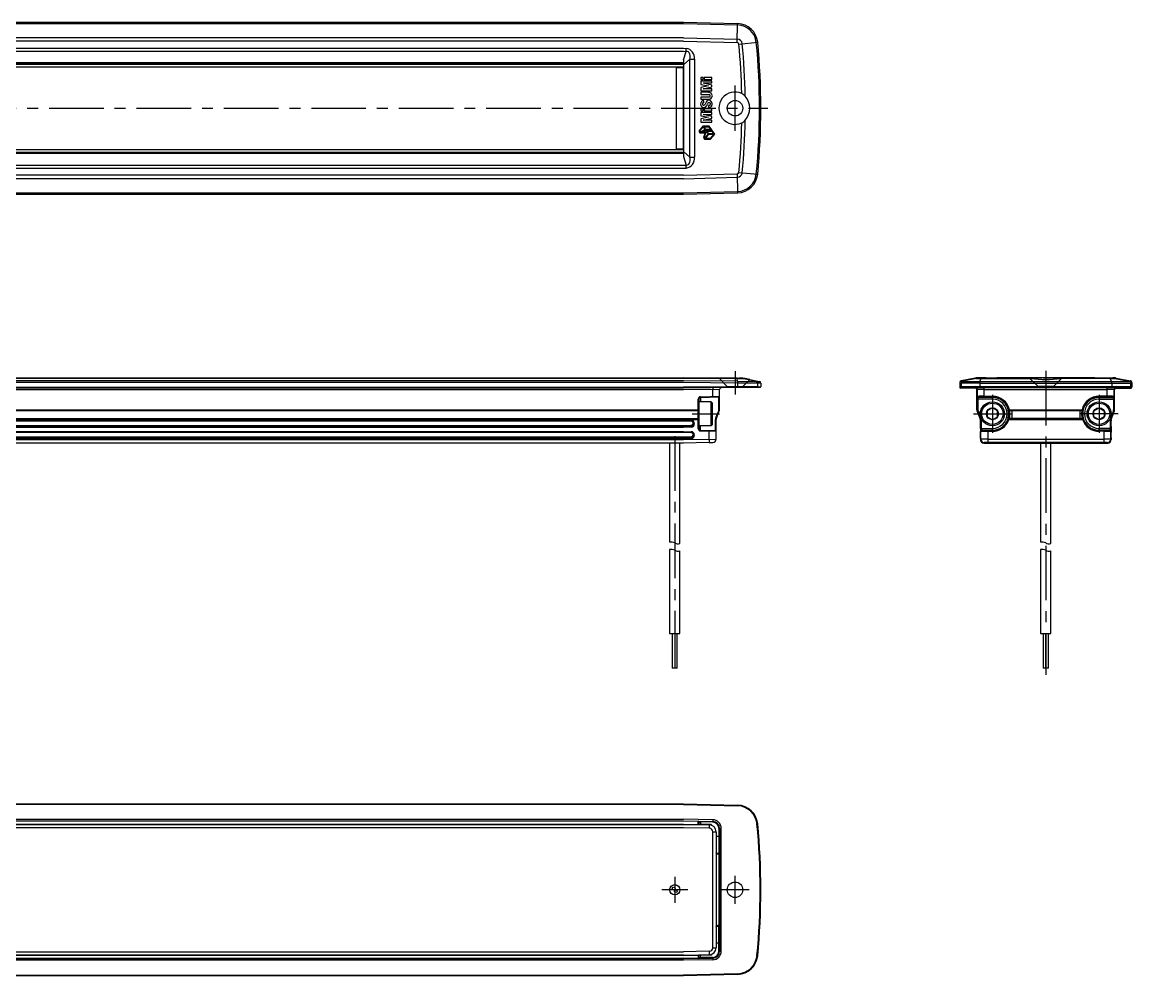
# Model space of a CAD drawing. Extents: x -2 to 643, y -8 to 287.
# Drawn here: x 320.4 to 642.8, y 10 to 287.2 of the extents above; entities that cross this region are included whole.
import ezdxf

# ---------------------------------------------------------------- set-up
doc = ezdxf.new("R2010")
doc.units = 0
doc.header["$LTSCALE"] = 0.5
doc.linetypes.add('CENTER', pattern=[50.8, 31.75, -6.35, 6.35, -6.35])
doc.linetypes.add('DASHED', pattern=[19.05, 12.7, -6.35])
for name, color, linetype in [('MSM_CENTER', 1, 'CENTER'), ('MSM_CONTINUOUS', 7, 'CONTINUOUS'), ('MSM_DASHED', 4, 'DASHED'), ('MSM_NARROW', 5, 'CONTINUOUS')]:
    doc.layers.add(name, color=color, linetype=linetype)

msp = doc.modelspace()

# ---------------------------------------------------------------- linework, layer by layer
at = {"layer": 'MSM_CENTER'}
for p, q in [((527.5, 255.59), (527.5, 268.74)), ((-2, 262.16), (537, 262.16)), ((527.5, 185.71), (527.5, 178.97)), ((617.78, 185.81), (617.78, 97.45)), ((602.28, 178.84), (602.28, 167.84)), ((633.28, 178.84), (633.28, 167.84)), ((515, 173.34), (523, 173.34)), ((596.78, 173.34), (607.78, 173.34)), ((638.78, 173.34), (627.78, 173.34)), ((510, 166.84), (510, 97.45)), ((510, 38.8), (510, 31.2)), ((527.5, 30.9), (527.5, 39.1)), ((513.8, 35), (506.2, 35)), ((531.6, 35), (523.4, 35))]:
    msp.add_line(p, q, dxfattribs=at)
at = {"layer": 'MSM_CONTINUOUS'}
for p, q in [((22.5, 287.16), (512.5, 287.16)), ((512.5, 287.16), (528.26, 286.75)), ((22.5, 286.76), (512.5, 286.76)), ((512.5, 286.76), (528.25, 286.35)), ((528.12, 281.26), (528.26, 286.75)), ((512.5, 282.65), (22.5, 282.65)), ((512.5, 281.67), (22.5, 281.67)), ((512.5, 282.65), (528.15, 282.24)), ((512.5, 281.67), (528.12, 281.26)), ((528.61, 280.8), (534.08, 281.33)), ((22.5, 279.6), (512.5, 279.6)), ((22.52, 278.73), (512.48, 278.73)), ((512.48, 278.73), (513.29, 278.69)), ((512.5, 279.6), (513.33, 279.55)), ((512.5, 276.19), (513.29, 278.69)), ((512.5, 275.33), (22.5, 275.33)), ((22.5, 275.17), (512.5, 275.17)), ((512.5, 275.07), (22.5, 275.07)), ((22.5, 274.96), (512.5, 274.96)), ((22.6, 274.16), (512.4, 274.16)), ((514.34, 276.41), (512.5, 274.76)), ((512.5, 276.19), (512.5, 248.13)), ((514.34, 247.92), (514.34, 276.41)), ((514.34, 276.41), (515.69, 276.41)), ((515.69, 276.41), (515.69, 247.92)), ((510.5, 273.96), (512.5, 273.96)), ((510.5, 250.36), (510.5, 273.96)), ((512.39, 273.96), (512.39, 250.36)), ((518.27, 271.12), (517.6, 271.12)), ((517.6, 271.12), (517.6, 270.48)), ((518.27, 270.48), (518.27, 271.12)), ((520.76, 271.12), (518.55, 271.12)), ((518.55, 271.12), (518.55, 270.48)), ((520.76, 270.48), (520.76, 271.12)), ((517.6, 270.48), (518.27, 270.48)), ((520.76, 270.03), (517.6, 270.03)), ((517.6, 270.03), (517.6, 269.09)), ((517.6, 269.09), (519.83, 268.63)), ((519.83, 268.63), (517.6, 268.17)), ((517.6, 268.17), (517.6, 267.23)), ((520.76, 269.45), (518.23, 269.44)), ((520.76, 268.88), (518.23, 269.44)), ((518.23, 267.81), (520.76, 268.38)), ((520.76, 267.81), (518.23, 267.81)), ((518.55, 270.48), (520.76, 270.48)), ((520.76, 269.45), (520.76, 270.03)), ((520.76, 268.38), (520.76, 268.88)), ((520.76, 267.23), (520.76, 267.81)), ((517.6, 267.23), (520.76, 267.23)), ((519.8, 266.78), (517.6, 266.78)), ((517.6, 266.78), (517.6, 266.14)), ((517.6, 266.14), (519.96, 266.14)), ((519.94, 265.4), (517.6, 265.4)), ((517.6, 265.4), (517.6, 264.76)), ((517.6, 264.76), (519.8, 264.76)), ((518.27, 262.02), (517.6, 262.02)), ((517.6, 262.02), (517.6, 261.38)), ((517.6, 261.38), (518.27, 261.38)), ((518.07, 263.63), (518.01, 263.39)), ((518.47, 263.74), (518.21, 263.73)), ((518.47, 264.35), (518.27, 264.35)), ((518.27, 261.38), (518.27, 262.02)), ((518.47, 263.74), (518.47, 264.35)), ((520.76, 262.02), (518.55, 262.02)), ((518.55, 262.02), (518.55, 261.38)), ((518.55, 261.38), (520.76, 261.38)), ((519.18, 264.14), (518.8, 263.35)), ((519.98, 262.99), (519.77, 262.99)), ((519.77, 262.99), (519.77, 262.35)), ((519.77, 262.35), (520.12, 262.35)), ((520.76, 261.38), (520.76, 262.02)), ((520.76, 260.94), (517.6, 260.94)), ((517.6, 260.94), (517.6, 259.99)), ((517.6, 259.99), (519.83, 259.53)), ((519.83, 259.53), (517.6, 259.08)), ((517.6, 259.08), (517.6, 258.13)), ((517.6, 258.13), (520.76, 258.13)), ((520.76, 259.78), (518.2, 260.35)), ((518.2, 260.35), (520.76, 260.35)), ((518.24, 258.71), (520.76, 259.29)), ((520.76, 258.71), (518.24, 258.71)), ((520.76, 260.35), (520.76, 260.94)), ((520.76, 259.29), (520.76, 259.78)), ((520.76, 258.13), (520.76, 258.71)), ((518.19, 256.92), (516.96, 255.44)), ((516.96, 255.44), (517.3, 254.98)), ((517.2, 255.45), (518.23, 256.68)), ((517.2, 255.45), (517.38, 255.2)), ((517.3, 254.98), (518.83, 254.98)), ((518.79, 255.94), (517.38, 255.2)), ((517.73, 255.18), (518.93, 255.81)), ((518.9, 255.18), (517.73, 255.18)), ((519.94, 256.92), (518.19, 256.92)), ((518.23, 256.68), (518.79, 255.94)), ((518.83, 254.98), (518.31, 253.62)), ((518.97, 256), (518.43, 256.73)), ((518.43, 256.73), (519.86, 256.73)), ((518.53, 253.65), (519.19, 255.39)), ((519.1, 255.69), (518.9, 255.18)), ((518.93, 255.81), (520.18, 255.81)), ((520.4, 256), (518.97, 256)), ((519.95, 255.69), (519.1, 255.69)), ((519.19, 255.39), (519.72, 254.68)), ((519.89, 254.76), (519.35, 255.49)), ((519.35, 255.49), (520.78, 255.49)), ((519.86, 256.73), (520.4, 256)), ((521.32, 254.76), (519.89, 254.76)), ((520.72, 255.88), (519.94, 256.92)), ((520.18, 255.81), (519.95, 255.69)), ((520.38, 255.69), (520.72, 255.88)), ((520.86, 255.69), (520.38, 255.69)), ((520.78, 255.49), (521.32, 254.76)), ((521.62, 254.66), (520.86, 255.69)), ((518.31, 253.62), (518.63, 253.2)), ((518.69, 253.45), (518.53, 253.65)), ((518.63, 253.2), (520.4, 253.2)), ((519.72, 254.68), (518.69, 253.45)), ((518.89, 253.39), (519.88, 254.57)), ((520.31, 253.39), (518.89, 253.39)), ((519.88, 254.57), (521.31, 254.57)), ((521.31, 254.57), (520.31, 253.39)), ((520.4, 253.2), (521.62, 254.66)), ((22.5, 249.36), (512.5, 249.36)), ((512.5, 249.26), (22.5, 249.26)), ((22.5, 249.16), (512.5, 249.16)), ((512.5, 249), (22.5, 249)), ((22.6, 250.16), (512.4, 250.16)), ((510.5, 250.36), (512.5, 250.36)), ((514.34, 247.92), (512.5, 249.57)), ((22.52, 245.59), (512.48, 245.59)), ((512.48, 245.59), (513.29, 245.63)), ((512.5, 248.14), (513.29, 245.63)), ((514.34, 247.92), (515.69, 247.92)), ((22.5, 244.73), (512.5, 244.73)), ((512.5, 242.66), (22.5, 242.66)), ((512.5, 244.73), (513.33, 244.77)), ((512.5, 242.66), (528.12, 243.07)), ((512.5, 241.68), (528.15, 242.09)), ((528.12, 243.07), (528.26, 237.57)), ((528.61, 243.52), (534.08, 243)), ((512.5, 241.68), (22.5, 241.68)), ((22.5, 237.56), (512.5, 237.56)), ((22.5, 237.16), (512.5, 237.16)), ((512.5, 237.56), (528.25, 237.98)), ((512.5, 237.16), (528.26, 237.57)), ((22.5, 183.84), (512.5, 183.84)), ((528.12, 183.7), (512.5, 183.84)), ((600.34, 183.84), (598.27, 183.84)), ((598.27, 183.84), (598.68, 183.7)), ((600.38, 183.83), (600.34, 183.84)), ((632.02, 183.81), (603.53, 183.81)), ((608.81, 183.78), (609.24, 183.79)), ((608.81, 183.77), (608.81, 183.78)), ((610.28, 183.76), (608.81, 183.77)), ((609, 183.78), (610.19, 183.77)), ((609, 183.77), (609, 183.78)), ((609, 183.77), (609, 183.77)), ((610.19, 183.76), (609, 183.77)), ((609.06, 183.78), (609.27, 183.78)), ((609.06, 183.78), (610.3, 183.77)), ((609.06, 183.78), (609.06, 183.78)), ((609.24, 183.79), (610.6, 183.78)), ((609.24, 183.78), (609.24, 183.79)), ((609.27, 183.78), (611.01, 183.78)), ((610.19, 183.77), (610.19, 183.76)), ((611.31, 183.76), (610.28, 183.76)), ((610.3, 183.77), (611.01, 183.78)), ((610.3, 183.76), (610.3, 183.77)), ((610.38, 183.77), (611.11, 183.78)), ((610.38, 183.76), (610.38, 183.77)), ((611.11, 183.76), (610.38, 183.76)), ((610.6, 183.79), (611.06, 183.8)), ((610.6, 183.78), (610.6, 183.79)), ((610.6, 183.78), (610.6, 183.78)), ((610.79, 183.79), (611.42, 183.78)), ((610.79, 183.78), (610.79, 183.79)), ((610.79, 183.78), (610.79, 183.78)), ((611.31, 183.78), (610.79, 183.78)), ((610.82, 183.79), (611.06, 183.8)), ((610.82, 183.79), (610.82, 183.79)), ((611.56, 183.78), (610.82, 183.79)), ((611.01, 183.78), (611.01, 183.78)), ((611.06, 183.8), (611.06, 183.8)), ((611.06, 183.8), (612.3, 183.79)), ((611.06, 183.8), (612.54, 183.79)), ((611.11, 183.78), (611.11, 183.76)), ((611.11, 183.76), (611.11, 183.76)), ((611.3, 183.77), (611.31, 183.78)), ((611.42, 183.77), (611.3, 183.77)), ((611.3, 183.77), (611.3, 183.77)), ((611.3, 183.76), (611.3, 183.77)), ((611.49, 183.76), (611.3, 183.77)), ((611.3, 183.77), (611.31, 183.76)), ((611.42, 183.78), (611.42, 183.77)), ((611.42, 183.77), (611.42, 183.77)), ((612.54, 183.77), (611.49, 183.76)), ((612.3, 183.79), (611.56, 183.78)), ((611.56, 183.76), (611.56, 183.78)), ((611.62, 183.77), (611.62, 183.78)), ((611.62, 183.78), (612.34, 183.78)), ((612.34, 183.77), (611.62, 183.77)), ((611.62, 183.77), (611.62, 183.77)), ((612.3, 183.79), (612.3, 183.78)), ((612.34, 183.78), (612.34, 183.77)), ((612.34, 183.77), (612.34, 183.77)), ((612.54, 183.79), (612.54, 183.77)), ((613.75, 183.76), (613.75, 183.79)), ((613.75, 183.79), (614.69, 183.79)), ((614.33, 183.76), (613.75, 183.76)), ((614.9, 183.76), (614.33, 183.79)), ((614.33, 183.79), (614.33, 183.76)), ((614.69, 183.79), (615.14, 183.77)), ((614.69, 183.77), (614.69, 183.79)), ((615.4, 183.76), (614.9, 183.76)), ((615.14, 183.77), (615.61, 183.79)), ((615.14, 183.76), (615.14, 183.77)), ((615.97, 183.79), (615.4, 183.76)), ((615.61, 183.79), (616.55, 183.79)), ((615.61, 183.77), (615.61, 183.79)), ((615.97, 183.76), (615.97, 183.79)), ((616.55, 183.76), (615.97, 183.76)), ((616.55, 183.79), (616.55, 183.76)), ((617.64, 183.79), (617, 183.79)), ((617, 183.79), (617, 183.79)), ((617, 183.79), (617.64, 183.79)), ((617, 183.76), (617, 183.78)), ((617, 183.78), (617.64, 183.78)), ((617.64, 183.76), (617, 183.76)), ((617.64, 183.79), (617.64, 183.79)), ((617.64, 183.78), (617.64, 183.76)), ((617.97, 183.77), (618.6, 183.77)), ((617.97, 183.77), (617.97, 183.77)), ((619.01, 183.79), (618.01, 183.78)), ((618.01, 183.78), (618.14, 183.78)), ((618.57, 183.78), (619.4, 183.77)), ((618.6, 183.77), (618.6, 183.77)), ((618.65, 183.79), (618.97, 183.78)), ((619.01, 183.79), (618.65, 183.79)), ((618.97, 183.78), (619.47, 183.78)), ((619.01, 183.76), (620.07, 183.77)), ((619.4, 183.77), (619.01, 183.77)), ((619.97, 183.78), (619.35, 183.78)), ((620.07, 183.77), (619.76, 183.78)), ((619.97, 183.78), (619.97, 183.78)), ((620.38, 183.77), (620.38, 183.79)), ((620.38, 183.79), (621.01, 183.79)), ((621.01, 183.79), (621.01, 183.77)), ((621.76, 183.77), (621.76, 183.79)), ((621.76, 183.79), (622.39, 183.79)), ((622.39, 183.79), (622.39, 183.77)), ((622.84, 183.79), (623.79, 183.79)), ((622.84, 183.76), (622.84, 183.79)), ((623.42, 183.76), (622.84, 183.76)), ((624.49, 183.8), (623.26, 183.79)), ((623.26, 183.79), (624, 183.78)), ((623.26, 183.79), (623.26, 183.78)), ((623.43, 183.79), (624, 183.76)), ((623.79, 183.79), (624.25, 183.77)), ((623.94, 183.77), (623.94, 183.78)), ((623.94, 183.77), (623.94, 183.77)), ((624, 183.78), (624.74, 183.79)), ((624, 183.76), (624, 183.78)), ((624.49, 183.76), (624, 183.76)), ((624.06, 183.76), (624.25, 183.77)), ((624.76, 183.79), (624.13, 183.78)), ((624.13, 183.78), (624.13, 183.77)), ((624.13, 183.77), (624.13, 183.77)), ((624.13, 183.77), (624.25, 183.77)), ((624.25, 183.77), (624.7, 183.79)), ((624.25, 183.78), (624.76, 183.78)), ((624.25, 183.77), (624.25, 183.78)), ((624.25, 183.76), (624.25, 183.77)), ((624.25, 183.77), (624.25, 183.77)), ((624.25, 183.76), (624.25, 183.77)), ((624.25, 183.77), (624.25, 183.76)), ((624.25, 183.76), (625.28, 183.76)), ((625.18, 183.77), (624.45, 183.78)), ((624.45, 183.78), (624.45, 183.76)), ((624.45, 183.76), (625.18, 183.76)), ((624.45, 183.76), (624.45, 183.76)), ((624.74, 183.79), (624.49, 183.8)), ((625.06, 183.79), (624.49, 183.76)), ((624.5, 183.8), (624.5, 183.8)), ((624.96, 183.79), (624.5, 183.8)), ((626.29, 183.78), (624.55, 183.78)), ((625.26, 183.77), (624.55, 183.78)), ((624.55, 183.78), (624.55, 183.78)), ((624.7, 183.77), (624.7, 183.79)), ((624.7, 183.79), (625.65, 183.79)), ((624.74, 183.79), (624.74, 183.79)), ((624.76, 183.78), (624.76, 183.79)), ((624.76, 183.78), (624.76, 183.78)), ((626.32, 183.79), (624.96, 183.78)), ((624.96, 183.78), (624.96, 183.79)), ((624.96, 183.78), (624.96, 183.78)), ((625.65, 183.76), (625.06, 183.76)), ((625.18, 183.76), (625.18, 183.77)), ((626.49, 183.78), (625.26, 183.77)), ((625.26, 183.76), (625.26, 183.77)), ((625.28, 183.76), (626.74, 183.77)), ((626.55, 183.78), (625.37, 183.77)), ((625.37, 183.76), (626.55, 183.77)), ((625.37, 183.77), (625.37, 183.76)), ((625.65, 183.79), (625.65, 183.76)), ((626.09, 183.79), (626.73, 183.79)), ((626.73, 183.79), (626.09, 183.79)), ((626.09, 183.79), (626.09, 183.79)), ((626.09, 183.78), (626.73, 183.78)), ((626.09, 183.76), (626.09, 183.78)), ((626.73, 183.76), (626.09, 183.76)), ((626.49, 183.78), (626.29, 183.78)), ((626.32, 183.78), (626.32, 183.79)), ((626.74, 183.78), (626.32, 183.79)), ((626.49, 183.78), (626.49, 183.78)), ((626.55, 183.77), (626.55, 183.78)), ((626.55, 183.77), (626.55, 183.77)), ((626.73, 183.79), (626.73, 183.79)), ((626.73, 183.78), (626.73, 183.76)), ((626.74, 183.77), (626.74, 183.78)), ((635.17, 183.83), (635.21, 183.84)), ((635.21, 183.84), (637.28, 183.84)), ((637.28, 183.84), (636.87, 183.7)), ((22.5, 183.74), (512.5, 183.74)), ((512.49, 182.92), (22.5, 182.92)), ((512.5, 182.43), (22.5, 182.43)), ((22.5, 181.04), (512.5, 181.04)), ((512.5, 180.84), (22.5, 180.84)), ((528.25, 182.78), (512.49, 182.92)), ((512.5, 183.74), (528.15, 183.6)), ((528.26, 182.29), (512.5, 182.43)), ((528.26, 181.17), (512.5, 181.04)), ((528.26, 180.97), (512.5, 180.84)), ((528.15, 183.6), (528.12, 183.7)), ((528.12, 183.7), (528.61, 183.69)), ((528.25, 182.78), (528.15, 183.6)), ((528.15, 183.6), (530.44, 183.59)), ((528.25, 182.78), (533.68, 182.77)), ((534.08, 182.28), (528.26, 182.29)), ((528.26, 182.29), (528.26, 182.29)), ((528.26, 182.29), (528.26, 181.17)), ((534.08, 181.22), (528.26, 181.17)), ((533.88, 181.02), (528.26, 180.97)), ((529.72, 183.67), (528.61, 183.69)), ((533.68, 182.77), (529.57, 183.6)), ((530.44, 183.59), (529.72, 183.67)), ((531.8, 183.32), (530.44, 183.59)), ((531.8, 183.32), (534.6, 182.76)), ((533.68, 182.77), (534.6, 182.76)), ((534.8, 181.03), (533.88, 181.02)), ((535, 182.27), (534.08, 182.28)), ((534.08, 181.22), (534.08, 182.28)), ((534.08, 181.22), (535, 181.23)), ((535, 182.27), (535, 181.23)), ((592.78, 182.43), (593.19, 182.29)), ((592.78, 182.43), (592.78, 181.04)), ((592.78, 181.04), (593.19, 181.17)), ((592.98, 180.84), (593.39, 180.97)), ((597.28, 180.84), (592.98, 180.84)), ((597.29, 183.74), (593.18, 182.92)), ((593.18, 182.92), (593.59, 182.78)), ((598.61, 182.28), (593.19, 182.29)), ((593.19, 182.29), (593.19, 181.17)), ((597.71, 183.6), (593.59, 182.78)), ((597.43, 180.91), (597.28, 180.84)), ((597.71, 183.6), (597.29, 183.74)), ((598.61, 182.28), (636.94, 182.28)), ((598.61, 182.28), (598.61, 181.22)), ((636.94, 181.22), (598.61, 181.22)), ((598.63, 181.02), (636.92, 181.02)), ((598.65, 182.77), (599.05, 183.6)), ((598.65, 182.77), (636.9, 182.77)), ((599.05, 183.6), (613.44, 183.59)), ((599.14, 183.7), (613.12, 183.68)), ((635.63, 180.93), (599.93, 180.93)), ((599.93, 180.43), (599.93, 180.93)), ((610.19, 183.76), (610.19, 183.76)), ((610.38, 183.76), (610.38, 183.76)), ((636.51, 183.6), (622.12, 183.59)), ((636.42, 183.7), (622.44, 183.68)), ((625.18, 183.76), (625.18, 183.76)), ((625.37, 183.76), (625.37, 183.76)), ((635.63, 180.43), (635.63, 180.93)), ((636.9, 182.77), (636.51, 183.6)), ((636.94, 182.28), (642.37, 182.29)), ((636.94, 182.28), (636.94, 181.22)), ((637.85, 183.6), (638.26, 183.74)), ((637.85, 183.6), (641.96, 182.78)), ((638.13, 180.91), (638.28, 180.84)), ((638.26, 183.74), (642.38, 182.92)), ((638.28, 180.84), (642.58, 180.84)), ((642.38, 182.92), (641.96, 182.78)), ((642.58, 180.84), (642.17, 180.97)), ((642.78, 182.43), (642.37, 182.29)), ((642.37, 182.29), (642.37, 181.17)), ((642.78, 181.04), (642.37, 181.17)), ((642.78, 182.43), (642.78, 181.04)), ((512.49, 180.34), (22.51, 180.34)), ((523, 180.43), (512.49, 180.34)), ((516.8, 169.07), (516.8, 177.6)), ((516.8, 177.6), (517, 177.6)), ((517, 177.6), (517, 169.07)), ((517.48, 178.29), (523, 178.44)), ((517.49, 178.1), (522.81, 178.24)), ((517.49, 178.1), (517.49, 176.84)), ((521.03, 178.39), (521.03, 180.41)), ((522.8, 174.48), (522.8, 178.24)), ((523, 174.53), (523, 180.43)), ((597.93, 180.41), (597.78, 180.34)), ((597.78, 174.53), (597.78, 180.34)), ((597.85, 174.54), (597.85, 177.6)), ((598.05, 177.6), (597.85, 177.6)), ((597.86, 178.3), (597.93, 178.39)), ((597.93, 178.39), (597.93, 180.41)), ((598.05, 177.6), (598.05, 174.54)), ((602.28, 177.6), (598.05, 177.6)), ((598.13, 178.19), (598.06, 178.1)), ((602.28, 178.1), (598.06, 178.1)), ((599.93, 180.43), (635.63, 180.43)), ((599.93, 178.24), (599.93, 180.43)), ((599.93, 178.44), (602.28, 178.44)), ((599.93, 178.24), (602.28, 178.24)), ((602.28, 178.24), (602.28, 178.44)), ((602.28, 178.24), (602.28, 178.1)), ((602.28, 177.6), (602.28, 178.1)), ((635.63, 178.44), (633.28, 178.44)), ((633.28, 178.24), (633.28, 178.44)), ((635.63, 178.24), (633.28, 178.24)), ((633.28, 178.24), (633.28, 178.1)), ((633.28, 178.1), (637.49, 178.1)), ((633.28, 177.6), (633.28, 178.1)), ((633.28, 177.6), (637.5, 177.6)), ((635.63, 178.24), (635.63, 180.43)), ((637.43, 178.19), (637.49, 178.1)), ((637.5, 177.6), (637.5, 174.54)), ((637.5, 177.6), (637.7, 177.6)), ((637.63, 178.39), (637.63, 180.41)), ((637.63, 180.41), (637.78, 180.34)), ((637.69, 178.3), (637.63, 178.39)), ((637.7, 174.54), (637.7, 177.6)), ((637.78, 174.53), (637.78, 180.34)), ((22.5, 174.53), (512.51, 174.53)), ((512.49, 174.16), (22.51, 174.16)), ((516.8, 174.17), (512.49, 174.16)), ((512.51, 174.53), (516.8, 174.54)), ((520.6, 176.84), (517, 176.84)), ((520.6, 176.84), (521, 176.44)), ((520.6, 169.84), (520.6, 176.84)), ((521, 170.24), (521, 176.44)), ((521.89, 172.14), (522.75, 174.2)), ((522.07, 172.02), (522.93, 174.16)), ((597.78, 174.53), (597.85, 174.54)), ((597.85, 174.54), (598.05, 174.54)), ((597.92, 174.17), (597.85, 174.16)), ((598.71, 172.02), (597.85, 174.16)), ((597.92, 174.17), (598.11, 174.25)), ((598.78, 172.03), (597.92, 174.17)), ((598.11, 174.25), (598.97, 172.1)), ((602.28, 175.07), (600.78, 174.2)), ((600.78, 174.2), (600.78, 172.47)), ((603.78, 174.2), (602.28, 175.07)), ((603.78, 172.47), (603.78, 174.2)), ((607.04, 174.48), (607.24, 174.53)), ((607.24, 174.53), (628.32, 174.53)), ((628.26, 174.16), (607.3, 174.16)), ((607.88, 174.16), (607.88, 172.02)), ((627.68, 174.16), (627.68, 172.02)), ((628.51, 174.48), (628.32, 174.53)), ((631.78, 174.2), (633.28, 175.07)), ((631.78, 172.47), (631.78, 174.2)), ((633.28, 175.07), (634.78, 174.2)), ((634.78, 174.2), (634.78, 172.47)), ((637.45, 174.25), (636.59, 172.1)), ((636.77, 172.03), (637.63, 174.17)), ((636.85, 172.02), (637.71, 174.16)), ((637.63, 174.17), (637.45, 174.25)), ((637.7, 174.54), (637.5, 174.54)), ((637.63, 174.17), (637.71, 174.16)), ((637.78, 174.53), (637.7, 174.54)), ((22.49, 172.02), (512.51, 172.02)), ((22.49, 171.54), (512.51, 171.54)), ((22.5, 171.34), (512.5, 171.34)), ((512.5, 171.29), (22.5, 171.29)), ((22.51, 171.64), (512.49, 171.64)), ((512.49, 171.64), (516.8, 171.66)), ((512.5, 171.34), (514.7, 171.28)), ((514.7, 171.24), (512.5, 171.29)), ((512.51, 172.02), (516.8, 172.03)), ((512.51, 171.54), (514.71, 171.48)), ((521.8, 168.46), (521.8, 171.71)), ((522, 166.01), (522, 171.64)), ((598.71, 172.02), (598.78, 172.03)), ((598.78, 172.03), (598.97, 172.1)), ((598.78, 171.64), (598.85, 171.66)), ((598.78, 171.54), (598.78, 171.64)), ((598.78, 171.54), (598.82, 171.48)), ((598.85, 169.07), (598.85, 171.66)), ((598.85, 171.66), (599.05, 171.66)), ((599.05, 171.66), (599.05, 169.07)), ((600.78, 172.47), (602.28, 171.6)), ((602.28, 171.6), (603.78, 172.47)), ((606.87, 171.71), (607.06, 171.64)), ((607.06, 171.64), (628.49, 171.64)), ((628.36, 172.02), (607.2, 172.02)), ((628.68, 171.71), (628.49, 171.64)), ((633.28, 171.6), (631.78, 172.47)), ((634.78, 172.47), (633.28, 171.6)), ((636.5, 171.66), (636.5, 169.07)), ((636.7, 171.66), (636.5, 171.66)), ((636.77, 172.03), (636.59, 172.1)), ((636.7, 169.07), (636.7, 171.66)), ((636.78, 171.64), (636.7, 171.66)), ((636.78, 171.54), (636.74, 171.48)), ((636.85, 172.02), (636.77, 172.03)), ((636.78, 171.54), (636.78, 171.64)), ((512.51, 169.79), (22.49, 169.79)), ((512.51, 169.39), (22.49, 169.39)), ((22.49, 168.2), (512.51, 168.2)), ((22.5, 169.94), (512.5, 169.94)), ((512.5, 169.59), (22.5, 169.59)), ((22.5, 168), (512.5, 168)), ((512.5, 167.96), (22.5, 167.96)), ((512.5, 169.94), (514.7, 170)), ((514.7, 169.64), (512.5, 169.59)), ((512.5, 168), (514.7, 167.95)), ((514.7, 167.9), (512.5, 167.96)), ((514.71, 169.84), (512.51, 169.79)), ((514.71, 169.44), (512.51, 169.39)), ((512.51, 168.2), (514.71, 168.15)), ((514.71, 169.69), (514.7, 169.64)), ((517, 169.07), (516.8, 169.07)), ((520.6, 169.84), (517, 169.84)), ((517.48, 168.38), (522, 168.26)), ((517.49, 168.57), (517.49, 169.84)), ((517.49, 168.57), (521.8, 168.46)), ((520.03, 165.97), (520.03, 168.31)), ((521, 170.24), (520.6, 169.84)), ((598.82, 169.44), (598.78, 169.39)), ((598.78, 169.39), (598.78, 168.29)), ((598.78, 168.29), (598.82, 168.23)), ((598.85, 169.07), (599.05, 169.07)), ((598.91, 168.31), (598.86, 168.37)), ((598.91, 165.97), (598.91, 168.31)), ((599.05, 169.07), (602.28, 169.07)), ((599.06, 168.57), (602.28, 168.57)), ((599.06, 168.57), (599.11, 168.51)), ((600.91, 168.46), (600.91, 165.98)), ((600.91, 168.46), (602.28, 168.46)), ((600.91, 168.26), (602.28, 168.26)), ((602.28, 168.57), (602.28, 169.07)), ((602.28, 168.57), (602.28, 168.46)), ((602.28, 168.46), (602.28, 168.26)), ((636.5, 169.07), (633.28, 169.07)), ((633.28, 168.57), (633.28, 169.07)), ((636.49, 168.57), (633.28, 168.57)), ((633.28, 168.57), (633.28, 168.46)), ((633.28, 168.46), (633.28, 168.26)), ((634.65, 168.46), (633.28, 168.46)), ((634.65, 168.26), (633.28, 168.26)), ((634.65, 168.46), (634.65, 165.98)), ((636.49, 168.57), (636.45, 168.51)), ((636.7, 169.07), (636.5, 169.07)), ((636.65, 168.31), (636.69, 168.37)), ((636.65, 165.97), (636.65, 168.31)), ((636.74, 169.44), (636.78, 169.39)), ((636.78, 168.29), (636.74, 168.23)), ((636.78, 169.39), (636.78, 168.29)), ((512.51, 166.45), (22.49, 166.45)), ((512.51, 166.05), (22.49, 166.05)), ((22.49, 165.84), (512.51, 165.84)), ((22.5, 166.61), (512.5, 166.61)), ((512.5, 166.25), (22.5, 166.25)), ((512.5, 164.84), (22.5, 164.84)), ((508.5, 164.84), (508.5, 136.02)), ((511.5, 135.61), (511.5, 164.84)), ((512.5, 166.61), (514.7, 166.67)), ((514.7, 166.31), (512.5, 166.25)), ((520.03, 164.97), (512.5, 164.84)), ((514.71, 166.51), (512.51, 166.45)), ((514.71, 166.11), (512.51, 166.05)), ((512.51, 165.84), (522, 166.01)), ((514.71, 166.35), (514.7, 166.31)), ((520.03, 164.97), (521.02, 164.98)), ((598.82, 166.19), (598.78, 166.14)), ((598.78, 166.14), (598.78, 165.84)), ((598.78, 165.84), (598.91, 165.97)), ((599.91, 164.97), (599.78, 164.84)), ((599.78, 164.84), (635.78, 164.84)), ((600.91, 165.98), (634.65, 165.98)), ((600.91, 165.98), (600.91, 164.98)), ((634.65, 164.98), (600.91, 164.98)), ((616.28, 164.84), (616.28, 136.02)), ((619.28, 135.61), (619.28, 164.84)), ((634.65, 165.98), (634.65, 164.98)), ((635.65, 164.97), (635.78, 164.84)), ((636.78, 165.84), (636.65, 165.97)), ((636.74, 166.19), (636.78, 166.14)), ((636.78, 166.14), (636.78, 165.84)), ((508.5, 133.88), (508.5, 109.45)), ((511.5, 109.45), (511.5, 133.47)), ((616.28, 133.88), (616.28, 109.45)), ((619.28, 109.45), (619.28, 133.47)), ((508.5, 109.45), (509.01, 109.45)), ((509.01, 109.45), (511.5, 109.45)), ((509.27, 109.45), (509.27, 99.45)), ((510.07, 99.45), (510.07, 109.45)), ((510.73, 99.45), (510.73, 109.45)), ((616.28, 109.45), (618.9, 109.45)), ((617, 109.45), (617, 99.45)), ((617.75, 109.45), (617.75, 99.45)), ((618.55, 99.45), (618.55, 109.45)), ((618.9, 109.45), (619.28, 109.45)), ((509.41, 99.45), (509.27, 99.45)), ((510.07, 99.45), (509.41, 99.45)), ((510.73, 99.45), (510.07, 99.45)), ((617.7, 99.45), (617, 99.45)), ((617.75, 99.45), (617.7, 99.45)), ((618.45, 99.45), (617.75, 99.45)), ((618.55, 99.45), (618.45, 99.45)), ((22.5, 60), (512.5, 60)), ((512.5, 59.8), (22.5, 59.8)), ((512.5, 60), (528.26, 59.59)), ((512.5, 59.8), (528.26, 59.39)), ((22.5, 55.5), (512.5, 55.5)), ((22.5, 55), (512.5, 55)), ((512.5, 54.93), (22.5, 54.93)), ((521.04, 55.35), (512.5, 55.5)), ((512.5, 55), (521.03, 54.85)), ((516.8, 54.85), (512.5, 54.93)), ((516.8, 54), (516.8, 54.92)), ((512.51, 53), (22.49, 53)), ((22.5, 54.07), (512.5, 54.07)), ((22.5, 54), (512.5, 54)), ((512.5, 54.07), (516.8, 54)), ((512.5, 54), (520.03, 53.87)), ((520.03, 52.87), (512.51, 53)), ((517, 54.72), (517, 53.92)), ((520.6, 54), (517, 54)), ((521.04, 54.65), (517.49, 54.71)), ((517.49, 54.71), (517.49, 54)), ((520.6, 54), (521, 53.6)), ((520.6, 53.78), (520.6, 54)), ((521.02, 18.13), (521.02, 51.87)), ((521.02, 51.87), (522, 51.87)), ((522, 51.87), (522, 18.13)), ((522.81, 52.85), (523.5, 52.85)), ((522.81, 52.85), (522.81, 45.73)), ((523, 52.85), (523, 17.15)), ((523.5, 17.15), (523.5, 52.85)), ((523, 50.5), (522, 50.5)), ((522.07, 24.42), (522.07, 45.58)), ((522.93, 24.52), (522.93, 45.48)), ((522.81, 17.15), (522.81, 24.27)), ((523, 19.5), (522, 19.5)), ((22.49, 17), (512.51, 17)), ((512.5, 16), (520.03, 16.13)), ((520.03, 17.13), (512.51, 17)), ((520.6, 16), (521, 16.4)), ((520.6, 16.22), (520.6, 16)), ((521.02, 18.13), (522, 18.13)), ((522.81, 17.15), (523.5, 17.15)), ((512.5, 16), (22.5, 16)), ((512.5, 15.93), (22.5, 15.93)), ((22.5, 15.07), (512.5, 15.07)), ((512.5, 15), (22.5, 15)), ((512.5, 14.5), (22.5, 14.5)), ((512.5, 15.93), (516.8, 16)), ((512.5, 15), (521.03, 15.15)), ((516.8, 15.15), (512.5, 15.07)), ((521.04, 14.65), (512.5, 14.5)), ((516.8, 16), (516.8, 15.08)), ((517, 15.28), (517, 16.08)), ((520.6, 16), (517, 16)), ((517.49, 15.29), (517.49, 16)), ((521.04, 15.35), (517.49, 15.29)), ((22.5, 10.2), (512.5, 10.2)), ((512.5, 10), (22.5, 10)), ((528.26, 10.61), (512.5, 10.2)), ((528.26, 10.41), (512.5, 10))]:
    msp.add_line(p, q, dxfattribs=at)
for centre, radius in [((527.5, 262.16), 2.25), ((602.28, 173.34), 3.5), ((602.28, 173.34), 3.1), ((602.28, 173.34), 1.73), ((633.28, 173.34), 3.5), ((633.28, 173.34), 3.1), ((633.28, 173.34), 1.73), ((510, 35), 1.5), ((509.67, 35.38), 0.4), ((527.5, 35), 2.25), ((510.33, 34.62), 0.4)]:
    msp.add_circle(centre, radius, dxfattribs=at)
for centre, radius, start, end in [((528.11, 280.75), 5.6, 5.4986, 88.5), ((528.11, 280.75), 6, 5.4986, 88.5), ((528.11, 280.75), 0.507, 5.4986, 88.5), ((528.11, 280.75), 1.49, 5.4986, 88.5), ((335, 262.16), 194.51, 1.2585, 5.4986), ((335, 262.16), 195.49, 1.0287, 5.4986), ((335, 262.16), 199.6, 354.5014, 5.4986), ((335, 262.16), 200, 354.5014, 5.4986), ((-49.25, 307.6), 563.28, 357.0579, 357.1456), ((513.39, 277.73), 0.966, 41.9299, 96.1651), ((512.96, 276.82), 2.76, 351.318, 82.367), ((513.1, 277.49), 1.35, 14.1808, 41.2451), ((511.92, 277.23), 2.55, 341.2407, 13.4187), ((510.7, 273.96), 0.2, 90.0001, 179.8527), ((513.75, 274.02), 1.36, 174.0374, 182.4702), ((512.4, 274.06), 0.1, 0, 90), ((519.86, 263.66), 0.834, 96.7613, 144.2468), ((519.84, 263.54), 0.95, 18.4139, 95.2104), ((519.84, 265.7), 1.07, 3.4755, 91.9303), ((519.85, 265.82), 1.06, 267.4581, 357.1706), ((519.95, 265.77), 0.372, 268.3002, 89.6344), ((527.5, 262.16), 4.7, 65.3551, 294.6449), ((527.51, 262.85), 4.08, 43.7268, 61.3948), ((526.47, 262.16), 5.31, 318.607, 41.393), ((518.93, 263.32), 1.42, 148.2031, 177.6988), ((518.52, 263.35), 1.01, 178.4285, 227.9646), ((518.27, 263.67), 0.682, 90.4946, 143.91), ((518.47, 263.44), 1.05, 233.0325, 285.2518), ((518.33, 263.35), 0.323, 172.2311, 236.6683), ((518.21, 263.59), 0.144, 90.4263, 161.0742), ((518.37, 263.54), 0.51, 244.3537, 303.2001), ((518.2, 263.58), 0.651, 314.0348, 339.1966), ((518.22, 263.59), 1.28, 294.5952, 350.7273), ((519.94, 263.32), 0.466, 87.3245, 172.4916), ((519.98, 263.38), 0.407, 359.8551, 92.312), ((519.97, 263.4), 0.413, 271.0286, 356.8893), ((520.03, 263.12), 0.768, 276.1508, 318.9707), ((519.66, 263.34), 1.2, 322.8495, 24.8664), ((527.51, 261.47), 4.08, 298.6052, 316.2732), ((335, 262.16), 195.49, 354.5014, 358.9713), ((335, 262.16), 194.51, 354.5014, 358.7415), ((510.7, 250.36), 0.2, 180.1473, 269.9999), ((513.75, 250.3), 1.36, 177.5298, 185.9626), ((512.4, 250.26), 0.1, 270, 0), ((513.39, 246.59), 0.966, 263.8349, 318.0701), ((-49.25, 216.72), 563.28, 2.8544, 2.9421), ((512.96, 247.5), 2.76, 277.633, 8.682), ((513.1, 246.83), 1.35, 318.7549, 345.8192), ((511.92, 247.1), 2.55, 346.5813, 18.7593), ((528.11, 243.57), 0.507, 271.5, 354.5014), ((528.11, 243.57), 1.49, 271.5, 354.5014), ((528.11, 243.57), 5.6, 271.5, 354.5014), ((528.11, 243.57), 6, 271.5, 354.5014), ((598.27, 178.83), 5, 89.9998, 101.3064), ((602.64, 288.66), 104.86, 268.7653, 270.4857), ((618.67, 207.41), 23.65, 268.2971, 270.8395), ((618.75, 240.85), 57.07, 269.3882, 269.8198), ((618.9, 192.52), 8.75, 268.0602, 270.7585), ((619.32, 162.28), 21.52, 88.2832, 90.8283), ((619.09, 175.99), 7.8, 88.0531, 90.5844), ((619.05, 68.57), 115.21, 89.6479, 89.7937), ((621.38, 220.17), 36.41, 268.4122, 271.5878), ((621.38, 193.47), 9.7, 267.8024, 272.1976), ((623.5, 183.76), 0.079, 162.1831, 178.4574), ((625.14, 183.79), 0.0814, 181.4802, 197.27), ((632.91, 288.66), 104.86, 269.5143, 271.2347), ((637.28, 178.83), 5, 78.6936, 90.0002), ((528.21, 180.6), 7.18, 177.5031, 181.466), ((523.5, 180.43), 0.5, 90.4993, 180.0003), ((517.04, 182.31), 11.23, 359.8978, 2.4004), ((526.48, 181.17), 1.78, 353.7649, 0.2159), ((523.97, 132.83), 51.08, 83.7045, 84.7897), ((533.58, 182.28), 0.499, 359.8985, 78.4971), ((533.88, 181.22), 0.2, 270.6308, 0.1358), ((534.5, 182.27), 0.5, 360, 78.6593), ((534.8, 181.23), 0.2, 270.5, 360), ((593.28, 182.43), 0.5, 101.2996, 179.9951), ((592.98, 181.04), 0.2, 180.0109, 270), ((593.69, 182.29), 0.5, 101.3389, 179.9991), ((597.36, 20.15), 161.08, 89.5537, 91.4829), ((593.39, 181.17), 0.2, 180.0066, 269.9759), ((597.46, 26.37), 154.66, 89.5651, 91.5073), ((597.51, 1025.47), 842.7, 269.73357, 270.07759), ((597.28, 180.34), 0.5, 0, 90), ((597.94, 171.2), 9.73, 89.7011, 93.0196), ((597.43, 180.41), 0.5, 0.0066, 89.9866), ((598.68, 178.82), 4.88, 89.9452, 101.5151), ((598.74, 317.43), 133.83, 269.5555, 270.13), ((599.63, 18.48), 162.45, 89.8971, 90.58), ((600.59, 182.37), 1.97, 168.3472, 182.6355), ((600.03, 181.26), 1.42, 181.4126, 189.5347), ((599.03, 196.21), 12.51, 268.4082, 270.4887), ((599.48, 183.39), 0.475, 145.7781, 154.0018), ((599.18, 183.58), 0.127, 119.3396, 142.0989), ((599.14, 183.64), 0.0513, 97.0566, 118.4665), ((617.78, -82.69), 266.44, 88.9892, 91.0108), ((613.54, 184.54), 0.953, 241.2148, 262.5038), ((617.78, 219.34), 36.01, 263.0379, 276.9621), ((617.78, 42.03), 138.95, 89.0728, 90.9272), ((617.78, 319.9), 138.95, 269.0728, 270.9272), ((615.53, 180.97), 0.00144, 90.9272, 269.0728), ((620.03, 180.97), 0.00144, 270.9272, 89.0728), ((622.02, 184.54), 0.953, 277.4962, 298.7852), ((635.92, 18.48), 162.45, 89.42, 90.1029), ((636.41, 183.64), 0.0513, 61.5335, 82.9434), ((636.52, 196.21), 12.51, 269.5113, 271.5918), ((636.37, 183.58), 0.127, 37.9011, 60.6604), ((636.08, 183.39), 0.475, 25.9982, 34.2219), ((636.81, 317.43), 133.83, 269.87, 270.4445), ((636.88, 178.82), 4.88, 78.4849, 90.0548), ((638.04, 1025.47), 842.7, 269.92241, 270.26643), ((634.97, 182.37), 1.97, 357.3645, 11.6528), ((635.52, 181.26), 1.42, 350.4653, 358.5874), ((638.1, 26.37), 154.66, 88.4927, 90.4349), ((638.2, 20.15), 161.08, 88.5171, 90.4463), ((637.62, 171.2), 9.73, 86.9804, 90.2989), ((638.13, 180.41), 0.5, 90.0134, 179.9934), ((638.28, 180.34), 0.5, 90, 180), ((641.87, 182.29), 0.5, 0.0009, 78.6611), ((642.17, 181.17), 0.2, 270.0241, 359.9934), ((642.28, 182.43), 0.5, 0.0049, 78.7004), ((642.58, 181.04), 0.2, 270, 359.9891), ((517.5, 177.6), 0.695, 91.2052, 179.9976), ((517.5, 177.6), 0.5, 91.5, 180), ((514.62, 178.17), 2.87, 358.5019, 2.3953), ((518.17, 178.27), 2.87, 358.5019, 2.4981), ((522.8, 178.44), 0.2, 271.5, 0), ((608.45, 177.77), 10.6, 177.1344, 180.9172), ((598.06, 178.3), 0.2, 180.0361, 269.9748), ((599.41, 135.29), 45.15, 89.3451, 91.8833), ((599.34, 160.74), 17.71, 88.09, 94.5636), ((598.13, 178.39), 0.2, 180.0378, 269.9744), ((603.38, 177.72), 5.33, 175.9458, 181.3269), ((599.49, 160.31), 17.93, 88.5963, 94.3519), ((602.28, 173.34), 4.76, 269.9592, 90), ((602.28, 173.34), 5.1, 13.518, 90), ((602.28, 173.34), 4.9, 13.518, 90), ((602.28, 173.34), 4.26, 270, 90), ((633.28, 173.34), 5.1, 90, 166.482), ((633.28, 173.34), 4.9, 90, 166.482), ((633.28, 173.34), 4.76, 90, 270.0408), ((633.28, 173.34), 4.26, 90, 270), ((636.15, 135.29), 45.15, 88.1167, 90.6549), ((636.22, 160.74), 17.71, 85.4364, 91.91), ((636.07, 160.31), 17.93, 85.6481, 91.4037), ((637.43, 178.39), 0.2, 270.0256, 359.9622), ((637.49, 178.3), 0.2, 270.0252, 359.9639), ((632.18, 177.72), 5.33, 358.6731, 4.0542), ((627.1, 177.77), 10.6, 359.0828, 2.8656), ((516.77, 175.39), 0.844, 272.497, 279.7251), ((516.77, 175.01), 0.842, 272.4876, 279.7283), ((516.87, 174.73), 0.184, 283.0214, 308.2327), ((516.87, 174.36), 0.184, 283.0214, 308.2327), ((516.96, 174.62), 0.0378, 303.624, 355.1467), ((516.96, 174.25), 0.0378, 303.624, 355.1467), ((522.04, 174.49), 0.762, 337.7371, 359.7124), ((522.9, 174.47), 0.309, 240.1232, 274.8192), ((522.85, 174.72), 0.246, 259.466, 307.6667), ((522.02, 174.53), 0.983, 337.935, 0.1569), ((598.78, 174.53), 1, 180, 201.8014), ((598.81, 174.54), 0.959, 179.5277, 202.2738), ((598.85, 174.54), 0.796, 179.947, 201.8544), ((602.28, 173.39), 4.89, 345.1826, 9.4946), ((604.04, 173.72), 3.1, 8.8247, 14.2159), ((607.14, 174.21), 0.0446, 202.7425, 243.3448), ((607.2, 174.32), 0.171, 241.8652, 267.3568), ((607.22, 174.78), 0.632, 267.6856, 277.034), ((602.29, 173.31), 5.08, 345.1857, 9.5394), ((602.06, 173.49), 5.28, 7.2283, 11.3117), ((633.27, 173.31), 5.08, 170.4606, 194.8143), ((633.5, 173.49), 5.28, 168.6883, 172.7717), ((628.33, 174.78), 0.632, 262.966, 272.3144), ((628.35, 174.32), 0.171, 272.6432, 298.1348), ((633.28, 173.39), 4.89, 170.5054, 194.8174), ((628.41, 174.21), 0.0446, 296.6552, 337.2575), ((631.51, 173.72), 3.1, 165.7841, 171.1753), ((636.71, 174.54), 0.796, 338.1456, 0.053), ((636.74, 174.54), 0.959, 337.7262, 0.4723), ((636.78, 174.53), 1, 338.1986, 0), ((511.83, 171.5), 2.89, 355.5191, 359.4932), ((514.71, 170.56), 0.719, 54.2054, 90.114), ((514.69, 170.62), 0.618, 271.4915, 88.5088), ((514.69, 170.46), 1.02, 271.5325, 88.4675), ((514.72, 170.48), 0.783, 358.9934, 58.5189), ((516.75, 173.04), 1.01, 273.2979, 279.3123), ((516.75, 172.67), 1.01, 273.2979, 279.3123), ((516.87, 172.22), 0.185, 282.9699, 307.7115), ((516.87, 171.85), 0.185, 282.9699, 307.7115), ((516.95, 172.11), 0.0469, 307.8722, 349.6571), ((516.95, 171.74), 0.0469, 307.8722, 349.6571), ((522.91, 171.71), 1.11, 157.3916, 180.1357), ((521.8, 171.15), 0.561, 78.5437, 89.3832), ((521.84, 171.87), 0.277, 32.3511, 79.1142), ((521.89, 171.54), 0.166, 54.5247, 81.5345), ((521.96, 171.64), 0.0391, 9.1446, 58.2358), ((522.98, 171.65), 0.983, 157.935, 180.1569), ((597.82, 171.65), 0.963, 359.57, 22.2301), ((597.83, 171.65), 1.02, 0.2319, 21.5695), ((574.4, 170.46), 24.43, 357.6141, 2.3859), ((597.83, 171.65), 1.22, 0.1991, 21.6027), ((602.28, 173.34), 4.88, 270, 340.5209), ((602.28, 173.34), 5.08, 270, 340.5207), ((710.06, 140.13), 107.91, 162.7471, 162.985), ((607.07, 172.14), 0.0687, 183.7334, 214.6826), ((607.18, 172.27), 0.232, 224.5784, 246.0236), ((603.55, 173.15), 3.82, 336.7403, 342.6821), ((607.29, 172.45), 0.444, 242.9874, 258.2441), ((628.26, 172.45), 0.444, 281.7559, 297.0126), ((632, 173.15), 3.82, 197.3179, 203.2597), ((628.37, 172.27), 0.232, 293.9764, 315.4216), ((633.28, 173.34), 5.08, 199.4793, 270), ((628.48, 172.14), 0.0687, 325.3174, 356.2666), ((525.5, 140.13), 107.91, 17.015, 17.2529), ((633.28, 173.34), 4.88, 199.4791, 270), ((637.72, 171.65), 1.22, 158.3973, 179.8009), ((637.72, 171.65), 1.02, 158.4305, 179.7681), ((661.15, 170.46), 24.43, 177.6141, 182.3859), ((637.74, 171.65), 0.963, 157.7699, 180.43), ((514.68, 170.46), 0.818, 271.5, 360), ((512.94, 169.81), 1.77, 1.0744, 6.1924), ((511.84, 169.42), 2.87, 0.5016, 4.4965), ((511.83, 168.17), 2.89, 355.5191, 359.4932), ((514.71, 167.23), 0.719, 54.2054, 90.114), ((514.69, 167.29), 0.618, 271.4915, 88.5088), ((513.42, 169.78), 1.29, 355.6963, 2.6855), ((514.69, 167.13), 1.02, 271.5325, 88.4675), ((514.72, 167.14), 0.783, 358.9934, 58.5189), ((517.5, 169.07), 0.695, 180, 268.7948), ((517.5, 169.07), 0.5, 180, 268.5), ((514.62, 168.5), 2.87, 357.6047, 1.4981), ((517.17, 168.43), 2.87, 357.5019, 1.4981), ((521.8, 168.26), 0.2, 359.9727, 88.5), ((574.4, 167.21), 24.43, 357.6141, 2.3859), ((609.45, 168.9), 10.6, 179.083, 182.8657), ((599.06, 168.37), 0.2, 90.0252, 179.9639), ((599.11, 168.31), 0.2, 90.0256, 179.9622), ((600.39, 189.18), 20.93, 265.9345, 271.412), ((604.38, 168.95), 5.32, 178.673, 184.0543), ((600.47, 186.38), 17.93, 265.6481, 271.4037), ((635.09, 186.38), 17.93, 268.5963, 274.3519), ((635.16, 189.18), 20.93, 268.588, 274.0655), ((636.45, 168.31), 0.2, 0.0378, 89.9744), ((631.18, 168.95), 5.32, 355.9457, 1.327), ((636.49, 168.37), 0.2, 0.0361, 89.9748), ((626.1, 168.9), 10.6, 357.1343, 0.917), ((661.15, 167.21), 24.43, 177.6141, 182.3859), ((514.68, 167.13), 0.818, 271.5, 360), ((512.94, 166.48), 1.77, 1.0744, 6.1924), ((511.84, 166.09), 2.87, 0.5016, 4.4965), ((513.42, 166.45), 1.29, 355.6963, 2.6855), ((505.14, 165.46), 14.9, 358.0891, 1.9604), ((521, 165.98), 1, 271.0286, 1.4946), ((599.78, 165.84), 1, 180.0349, 269.9651), ((600.41, 107.62), 58.37, 89.5098, 91.473), ((599.91, 165.97), 1, 180.0204, 269.9796), ((600.67, 150.06), 14.93, 89.0629, 92.9025), ((635.15, 107.62), 58.37, 88.527, 90.4902), ((634.89, 150.06), 14.93, 87.0975, 90.9371), ((635.65, 165.97), 1, 270.0204, 359.9796), ((635.78, 165.84), 1, 270.0349, 359.9651), ((528.11, 53.59), 6, 5.4986, 88.5), ((522.53, 59.59), 5.73, 358.0004, 359.9995), ((528.11, 53.59), 5.8, 5.4986, 88.4999), ((516.8, 54.72), 0.2, 360, 89), ((516.81, 54.66), 0.193, 2.1545, 91.0956), ((515.57, 54.8), 1.91, 357.5051, 3.4948), ((535.36, 54.98), 14.33, 178.5003, 180.4997), ((519.12, 54.73), 1.91, 357.5051, 3.4948), ((521, 52.85), 2, 0, 89), ((521, 52.85), 2.5, 359.994, 89.006), ((516.8, 53.79), 0.206, 39.7443, 88.3515), ((520.65, 194.26), 139.58, 268.5002, 268.7001), ((520, 51.87), 2, 359.9971, 89), ((505.71, 53.37), 14.34, 358.0016, 1.9984), ((520.02, 51.87), 1, 0.0002, 89.0012), ((521.01, 52.85), 1.8, 359.9988, 89.0011), ((528.27, 112.98), 59.1, 275.4508, 275.643), ((335.02, 35), 199.78, 354.5008, 5.4992), ((335, 35), 200, 354.5014, 5.4986), ((521.84, 45.57), 0.231, 1.9273, 46.3564), ((522.38, 46.29), 0.672, 235.5824, 270.9241), ((522.59, 46.29), 0.877, 233.9553, 292.905), ((522.43, 46.54), 0.918, 267.5369, 290.2761), ((522.7, 45.8), 0.13, 290.0675, 308.8911), ((522.72, 45.47), 0.207, 2.4007, 82.6287), ((522.75, 45.74), 0.0519, 307.3617, 355.6007), ((522.8, 45.54), 0.197, 0.7909, 89.318), ((522.86, 45.68), 0.212, 287.9113, 301.1204), ((522.93, 45.57), 0.0811, 302.5388, 319.1577), ((522.96, 45.54), 0.0434, 321.2916, 357.2913), ((521.84, 24.43), 0.231, 313.6436, 358.0727), ((522.38, 23.71), 0.672, 89.0759, 124.4176), ((522.59, 23.71), 0.877, 67.095, 126.0447), ((522.43, 23.46), 0.918, 69.7239, 92.4631), ((522.72, 24.53), 0.207, 277.3713, 357.5993), ((522.7, 24.2), 0.13, 51.1089, 69.9325), ((522.75, 24.26), 0.0519, 4.3993, 52.6383), ((522.8, 24.46), 0.197, 270.682, 359.2091), ((522.86, 24.32), 0.212, 58.8796, 72.0887), ((522.93, 24.43), 0.0811, 40.8423, 57.4612), ((522.96, 24.46), 0.0434, 2.7087, 38.7084), ((520, 18.13), 2, 271, 0.0029), ((520.02, 18.13), 1, 270.9988, 359.9998), ((505.71, 16.63), 14.34, 358.0016, 1.9984), ((521, 17.15), 2, 271, 0), ((521, 17.15), 2.5, 270.994, 0.006), ((521.01, 17.15), 1.8, 270.9989, 0.0012), ((516.8, 16.21), 0.206, 271.6485, 320.2557), ((516.81, 15.34), 0.193, 268.9044, 357.8455), ((516.8, 15.28), 0.2, 271, 0), ((520.65, -124.26), 139.58, 91.2999, 91.4998), ((515.57, 15.2), 1.91, 356.5052, 2.4949), ((519.12, 15.27), 1.91, 356.5052, 2.4949), ((535.36, 15.02), 14.33, 179.5003, 181.4997), ((528.11, 16.41), 5.8, 271.5001, 354.5014), ((528.11, 16.41), 6, 271.5, 354.5014), ((528.26, -43.02), 59.15, 84.3571, 84.5491), ((522.53, 10.41), 5.73, 0.0005, 1.9996)]:
    msp.add_arc(centre, radius, start, end, dxfattribs=at)
at = {"layer": 'MSM_DASHED'}
for p, q in [((522.8, 183.75), (525.25, 181.3)), ((525.25, 181.3), (529.75, 181.3)), ((525.25, 180.95), (525.25, 181.3)), ((531.78, 183.33), (529.75, 181.3)), ((529.75, 180.99), (529.75, 181.3)), ((613.08, 183.7), (615.53, 181.25)), ((620.03, 181.25), (615.53, 181.25)), ((615.53, 180.97), (615.53, 181.25)), ((622.48, 183.7), (620.03, 181.25)), ((620.03, 180.97), (620.03, 181.25))]:
    msp.add_line(p, q, dxfattribs=at)
at = {"layer": 'MSM_NARROW'}
for centre, start, end in [((509, 134.08), 60, 104.4775), ((511, 137.54), 240, 284.4775), ((616.78, 134.08), 60, 104.4775), ((618.78, 137.54), 240, 284.4775), ((509, 131.95), 60, 104.4775), ((511, 135.41), 240, 284.4775), ((616.78, 131.95), 60, 104.4775), ((618.78, 135.41), 240, 284.4775)]:
    msp.add_arc(centre, 2, start, end, dxfattribs=at)

doc.saveas('drawing.dxf')
